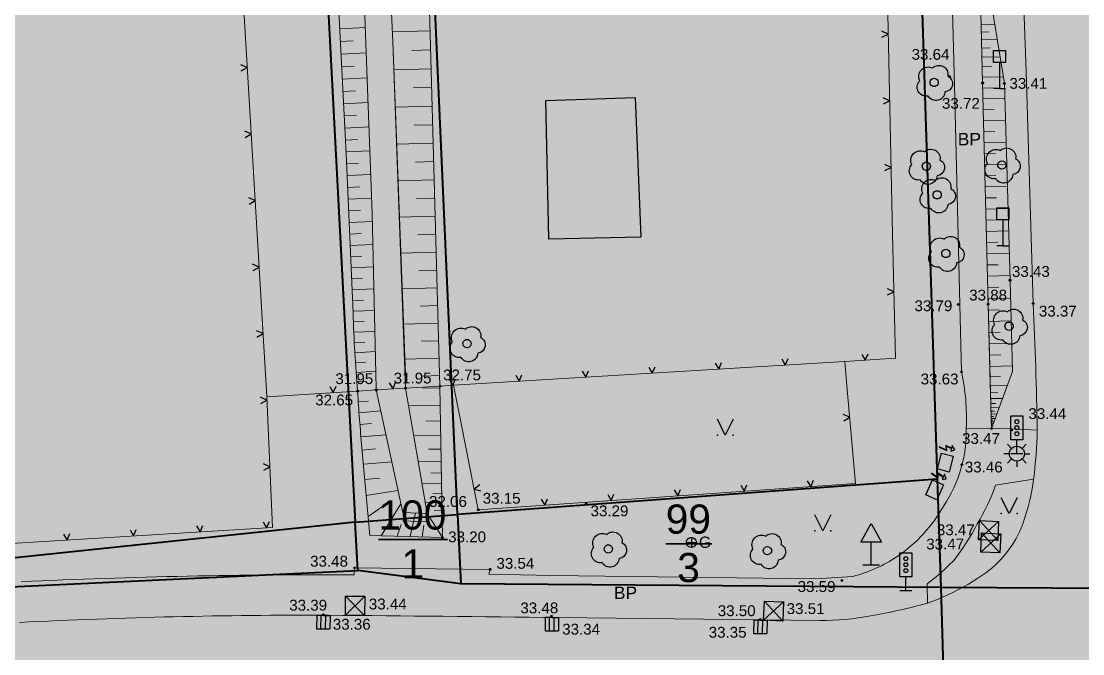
# Model space of a CAD drawing. Header units: metres. Extents: x 363857 to 365179, y 5807840 to 5809004.
# Drawn here: x 364831.9 to 364895.6, y 5808053 to 5808091 of the extents above; entities that cross this region are included whole.
import ezdxf

# ---------------------------------------------------------------- set-up
doc = ezdxf.new("R2010")
doc.units = ezdxf.units.M
doc.header["$LTSCALE"] = 0.5
doc.linetypes.add('LF11.26', pattern=[0])
doc.linetypes.add('LF11.35', pattern=[0])
doc.layers.get('0').update_dxf_attribs({"color": 1, "linetype": 'CONTINUOUS'})
for name, color, linetype in [('Flurstücksgrenze', 5, 'CONTINUOUS'), ('Stk.Abwasserentsorgung', 1, 'CONTINUOUS'), ('Stk.Befestigungsarten', 1, 'CONTINUOUS'), ('Stk.Beleuchtung', 1, 'CONTINUOUS'), ('Stk.Bordsteine', 1, 'CONTINUOUS'), ('Stk.Bäume', 1, 'CONTINUOUS'), ('Stk.Böschungen', 1, 'CONTINUOUS'), ('Stk.Einfriedungen', 1, 'CONTINUOUS'), ('Stk.Gasversorgung', 1, 'CONTINUOUS'), ('Stk.Gebäude', 202, 'CONTINUOUS'), ('Stk.Geländehöhen', 1, 'CONTINUOUS'), ('Stk.Gewässer', 1, 'CONTINUOUS'), ('Stk.Grünflächen', 1, 'CONTINUOUS'), ('Stk.Stadtmöbel', 1, 'CONTINUOUS'), ('Stk.Stromversorgung', 1, 'CONTINUOUS'), ('Stk.Topografie allgemein', 1, 'CONTINUOUS'), ('Stk.Ver- und Entsorgungsanlagen allgemein', 1, 'CONTINUOUS'), ('Stk.Verkehrsleiteinrichtungen', 1, 'CONTINUOUS')]:
    doc.layers.add(name, color=color, linetype=linetype)
doc.styles.add('Arial', font='Arial.ttf')
doc.styles.add('TA  11.0401.0000', font='Arial.ttf')

# ---------------------------------------------------------------- blocks, each defined once
blk = doc.blocks.new('S11..378')
at = {"color": 0, "lineweight": -2}
blk.add_lwpolyline([(-0.025, 0.05), (0, 0), (0.025, 0.05)], dxfattribs=at)
blk = doc.blocks.new('S11..12', base_point=(0, -0.15))
at = {"color": 0, "lineweight": -2}
for points in [[(0, -0.15), (0, 0.125), (-0.125, 0.125), (0, 0.35), (0.125, 0.125), (0, 0.125)], [(0.1, -0.15), (0, -0.15), (-0.1, -0.15)]]:
    blk.add_lwpolyline(points, dxfattribs=at)
blk = doc.blocks.new('Geländehöhe')
at = {"color": 0, "lineweight": -2}
for points in [[(0.0087, -0.005, -0.5773503), (-0.0087, -0.005, -0.5773503), (0, 0.01, -0.5773503)], [(0.0043, -0.0025, -0.5773503), (-0.0043, -0.0025, -0.5773503), (0, 0.005, -0.5773503)]]:
    blk.add_lwpolyline(points, format="xyb", close=True, dxfattribs=at)
blk = doc.blocks.new('S11..60')
at = {"color": 0, "lineweight": -2}
for points in [[(0.165, 0.075, -0.7675055), (0.13, -0.115, -0.7475991), (-0.075, -0.165, -0.7388858), (-0.175, 0.02, -0.7315501), (-0.02, 0.175, -0.7388858)], [(0.0433, -0.025, -0.5773503), (-0.0433, -0.025, -0.5773503), (0, 0.05, -0.5773503)]]:
    blk.add_lwpolyline(points, format="xyb", close=True, dxfattribs=at)
blk = doc.blocks.new('S11..146', base_point=(0, 0.25))
at = {"color": 0, "lineweight": -2}
blk.add_lwpolyline([(0.05, 0.35), (0, 0.25), (-0.05, 0.35)], dxfattribs=at)
for p in [(-0.05, 0.25), (0.05, 0.25)]:
    blk.add_point(p, dxfattribs=at)
blk = doc.blocks.new('S11..321', base_point=(0, -0.05))
at = {"color": 0, "lineweight": -2}
for points in [[(0, -0.05), (-0.05, -0.05), (-0.05, 0.05)], [(0.05, 0.05), (-0.05, 0.05)], [(-0.0175, 0.05), (-0.0175, -0.05)], [(0, -0.05), (0.05, -0.05), (0.05, 0.05)], [(0.0175, 0.05), (0.0175, -0.05)]]:
    blk.add_lwpolyline(points, dxfattribs=at)
blk = doc.blocks.new('S11..37')
at = {"color": 0, "lineweight": -2}
for points in [[(-0.06, 0.06), (0.06, 0.06), (0.06, -0.06), (-0.06, -0.06), (-0.06, 0.06), (0.06, -0.06)], [(0.06, 0.06), (-0.06, -0.06)]]:
    blk.add_lwpolyline(points, dxfattribs=at)
blk = doc.blocks.new('Gasschieber')
at = {"color": 0, "lineweight": -2}
blk.add_lwpolyline([(0.0346, -0.02, -0.57735), (-0.0346, -0.02, -0.57735), (0, 0.04, -0.57735)], format="xyb", close=True, dxfattribs=at)
for points in [[(-0.04, 0), (0.04, 0)], [(0, 0.04), (0, -0.04)]]:
    blk.add_lwpolyline(points, dxfattribs=at)
at = {"color": 0, "lineweight": -2, "insert": (0.0605, -0.0445), "char_height": 0.09, "attachment_point": 7, "line_spacing_factor": 0.84, "style": 'Arial'}
blk.add_mtext('G', dxfattribs=at)
blk = doc.blocks.new('S11..11', base_point=(0, -0.175))
at = {"color": 0, "lineweight": -2}
for points in [[(0, -0.175), (0, 0), (-0.075, 0), (-0.075, 0.3), (0.075, 0.3), (0.075, 0), (0, 0)], [(0.075, -0.175), (0, -0.175), (-0.075, -0.175)]]:
    blk.add_lwpolyline(points, dxfattribs=at)
for points in [[(0.0216, 0.2125, -0.5773503), (-0.0216, 0.2125, -0.5773503), (0, 0.25, -0.5773503)], [(0.0216, 0.1375, -0.5773503), (-0.0216, 0.1375, -0.5773503), (0, 0.175, -0.5773503)], [(0.0216, 0.0625, -0.5773503), (-0.0216, 0.0625, -0.5773503), (0, 0.1, -0.5773503)]]:
    blk.add_lwpolyline(points, format="xyb", close=True, dxfattribs=at)
blk = doc.blocks.new('Schaltschrank mit Blitz')
at = {"lineweight": -2}
blk.add_hatch(color=0, dxfattribs=at).paths.add_polyline_path([(0.3387, -0.045), (0.2746, -0.1092), (0.2292, -0.0454), (0.2809, -0.0446), (0.2999, 0.064), (0.2234, 0.0322), (0.2487, 0.1804), (0.2546, 0.1802), (0.2297, 0.0388), (0.2999, 0.0713), (0.3064, 0.0709), (0.2876, -0.0448)], flags=0)
at = {"color": 0, "lineweight": -2}
for points in [[(-0.15, 0.1125), (0.15, 0.1125), (0.15, -0.1125), (-0.15, -0.1125)], [(0.2546, 0.1802), (0.2487, 0.1804), (0.2234, 0.0322), (0.2999, 0.064), (0.2809, -0.0446), (0.2292, -0.0454), (0.2746, -0.1092), (0.3387, -0.045), (0.2876, -0.0448), (0.3064, 0.0709), (0.2999, 0.0713), (0.2297, 0.0388)]]:
    blk.add_lwpolyline(points, close=True, dxfattribs=at)
blk = doc.blocks.new('S11..124')
at = {"color": 0, "lineweight": -2}
for points in [[(0, 0.1), (0, 0.175)], [(-0.1, 0), (-0.175, 0)], [(-0.075, 0.075), (-0.125, 0.125)], [(0.075, 0.075), (0.125, 0.125)], [(0.1, 0), (0.175, 0)], [(-0.075, -0.075), (-0.125, -0.125)], [(0, -0.1), (0, -0.175)], [(0.075, -0.075), (0.125, -0.125)]]:
    blk.add_lwpolyline(points, dxfattribs=at)
blk.add_lwpolyline([(0.0866, -0.05, -0.5773503), (-0.0866, -0.05, -0.5773503), (0, 0.1, -0.5773503)], format="xyb", close=True, dxfattribs=at)
blk = doc.blocks.new('S11..14', base_point=(0, -0.325))
at = {"color": 0, "lineweight": -2}
blk.add_lwpolyline([(0, 0), (-0.075, 0), (-0.075, 0.15), (0.075, 0.15), (0.075, 0)], close=True, dxfattribs=at)
for points in [[(0, 0), (0, -0.325), (0.075, -0.325)], [(0, -0.325), (-0.075, -0.325)]]:
    blk.add_lwpolyline(points, dxfattribs=at)

msp = doc.modelspace()

# ---------------------------------------------------------------- hatches: boundary and pattern name
at = {"layer": 'Stk.Befestigungsarten', "lineweight": 18}
for points in [[(364899.5785, 5808116.3464), (364900.5466, 5808092.9277), (364901.0526, 5808076.1702, 0.0351452), (364901.4402, 5808072.732, 0.041384), (364902.5078, 5808068.8022), (364892.8625, 5808066.4653, 0.008134), (364892.618, 5808074.06), (364896.648, 5808078.39), (364896.293, 5808095.26), (364896.11, 5808102.108), (364896.06, 5808109.159), (364895.755, 5808120.779), (364895.232, 5808127.815), (364891.064, 5808127.52), (364889.2926, 5808190.4137), (364897.263, 5808187.0591), (364897.8785, 5808173.6299), (364898.2826, 5808165.7396)], [(364891.064, 5808127.52), (364895.232, 5808127.815), (364895.755, 5808120.779), (364896.06, 5808109.159), (364896.11, 5808102.108), (364896.293, 5808095.26), (364896.648, 5808078.39), (364892.618, 5808074.06), (364892.205, 5808087.991), (364891.976, 5808093.955), (364891.951, 5808096.205), (364891.925, 5808097.111), (364891.867, 5808099.132), (364891.806, 5808101.374), (364891.678, 5808106.063), (364891.359, 5808116.996), (364891.307, 5808119.029), (364891.138, 5808125.037), (364890.997, 5808125.033), (364891.087, 5808125.44)], [(364902.5302, 5808037.0465), (364902.7113, 5808033.0256), (364895.8554, 5808032.5246, 0.0152734), (364895.1162, 5808037.8326, 0.0982323), (364893.7001, 5808041.4446, 0.0963883), (364891.0718, 5808044.2004, 0.0736375), (364888.9515, 5808045.1803, 0.0773662), (364882.4249, 5808045.9704, -0.0016827), (364875.7579, 5808046.0425, -0.0133003), (364864.064, 5808046.2997, -0.0177684), (364857.3893, 5808047.105, -0.0022156), (364850.4932, 5808048.0077), (364850.3269, 5808055.3587, -0.0007806), (364864.0838, 5808055.2214), (364879.8113, 5808055.0345, 0.0454992), (364882.8814, 5808055.3273, 0.0225152), (364886.2748, 5808056.0799, 0.0658839), (364889.5882, 5808057.7745, 0.1446616), (364891.8911, 5808060.5817, 0.0638273), (364892.6474, 5808063.5191, 0.0245199), (364892.8625, 5808066.4653), (364902.5078, 5808068.8022, 0.0788679), (364903.5836, 5808066.2571, 0.0594365), (364904.9863, 5808064.5337, 0.0608083), (364906.7989, 5808063.1622, 0.0811985), (364909.5654, 5808062.1552, 0.0791764), (364912.3392, 5808062.1551), (364916.5622, 5808063.0554), (364916.7005, 5808050.5539), (364914.2003, 5808049.574, 0.0168746), (364909.7005, 5808047.632, 0.036291), (364907.5858, 5808046.2544, 0.048729), (364905.1027, 5808043.9535, 0.0402167), (364903.4465, 5808041.7008, 0.083443), (364902.491, 5808038.7857, 0.0003226)], [(364836.2471, 5808049.1296, 0.006731), (364828.794, 5808048.719), (364828.822, 5808048.886), (364828.929, 5808051.731), (364828.72, 5808054.607), (364828.732, 5808054.759, -0.0012024), (364831.7828, 5808054.9274, -0.0135552), (364850.3269, 5808055.3587), (364850.4932, 5808048.0077, 0.0425845)]]:
    msp.add_hatch(color=9, dxfattribs=at).paths.add_polyline_path(points, flags=0)
at = {"layer": 'Stk.Befestigungsarten', "lineweight": 18, "true_color": 0xcdcfbc}
for points in [[(364889.297, 5808099.134), (364889.368, 5808096.618), (364889.586, 5808087.298), (364889.911, 5808074.031), (364890.025, 5808070.004), (364890.12, 5808066.562), (364888.603, 5808066.583, 0.0643648), (364888.314, 5808069.969), (364888.223, 5808074.013), (364887.893, 5808087.141), (364887.566, 5808100.081), (364889.2611, 5808100.122)], [(364892.8625, 5808066.4653, -0.0245199), (364892.6474, 5808063.5191), (364890.3667, 5808063.1735, -0.0507652), (364889.2657, 5808060.8538, -0.0523223), (364887.8286, 5808058.632, -0.0416793), (364886.2467, 5808057.2358), (364886.2748, 5808056.0799, -0.0225152), (364882.8814, 5808055.3273, -0.0454992), (364879.8113, 5808055.0345), (364864.0838, 5808055.2214, 0.0007806), (364850.3269, 5808055.3587), (364851.8601, 5808057.7871), (364851.8813, 5808058.2015), (364860.0327, 5808058.1122), (364859.9458, 5808057.8286), (364863.7464, 5808057.7379), (364879.5801, 5808057.5448), (364881.8005, 5808057.6898, 0.0809625), (364884.4548, 5808058.8792, 0.1160291), (364887.249, 5808061.934, 0.1546342), (364888.603, 5808066.583), (364890.12, 5808066.562), (364891.312, 5808066.547)], [(364802.3823, 5808054.9428, -0.0193621), (364831.8832, 5808057.3678, -0.0130448), (364851.8601, 5808057.7871), (364850.3269, 5808055.3587, 0.0135552), (364831.7828, 5808054.9274, 0.0012024), (364828.732, 5808054.759), (364828.696, 5808054.912), (364817.46, 5808054.043), (364802.603, 5808052.556), (364788.815, 5808050.683), (364782.16, 5808049.562), (364782.7952, 5808052.0998), (364791.2232, 5808053.3708)]]:
    msp.add_hatch(color=9, dxfattribs=at).paths.add_polyline_path(points, flags=0)
at = {"layer": 'Stk.Gebäude', "lineweight": 18, "true_color": 0xffffff}
msp.add_hatch(color=7, dxfattribs=at).paths.add_polyline_path([(364869.07, 5808078.05), (364863.55, 5808077.92), (364863.37, 5808086.25), (364868.73, 5808086.42)], flags=0)
at = {"layer": 'Stk.Gebäude', "lineweight": 18, "true_color": 0xb3b3b3}
msp.add_hatch(color=253, dxfattribs=at).paths.add_polyline_path([(364869.07, 5808078.05), (364863.55, 5808077.92), (364863.37, 5808086.25), (364868.73, 5808086.42)], flags=0)
at = {"layer": 'Stk.Gewässer', "lineweight": 18, "true_color": 0xe3ffff}
for points in [[(364853.1771, 5808068.9816), (364852.9554, 5808079.4445), (364851.7211, 5808112.6871), (364850.4575, 5808147.5066), (364849.1959, 5808179.6379), (364848.806, 5808190.2134), (364850.0673, 5808189.9997), (364850.4777, 5808178.5213), (364851.0344, 5808162.9243, -0.0094032), (364851.4292, 5808155.5522), (364852.8407, 5808120.8418), (364854.1785, 5808089.7753), (364854.9509, 5808069.7883), (364854.9481, 5808068.9824), (364853.1947, 5808068.8754)], [(364854.7809, 5808061.5222), (364853.1947, 5808068.8754), (364854.9481, 5808068.9824), (364856.2446, 5808061.4704)]]:
    msp.add_hatch(color=7, dxfattribs=at).paths.add_polyline_path(points, flags=0)
at = {"layer": 'Stk.Grünflächen', "lineweight": 18, "true_color": 0xe0ffd9}
for points in [[(364787.9804, 5808060.1506), (364783.7944, 5808066.0078), (364783.6743, 5808128.3227), (364775.14, 5808141.991), (364765.749, 5808156.696), (364801.498, 5808181.759), (364815.089, 5808191.211), (364827.72, 5808200.009), (364838.177, 5808210.511), (364846.6192, 5808068.4743), (364846.9628, 5808060.6251), (364793.6193, 5808057.3629)], [(364853.1771, 5808068.9816), (364853.1947, 5808068.8754), (364852.0727, 5808068.807), (364846.6192, 5808068.4743), (364838.177, 5808210.511), (364848.806, 5808190.2134), (364849.1959, 5808179.6379), (364850.4575, 5808147.5066), (364851.7211, 5808112.6871), (364852.9554, 5808079.4445)], [(364850.4777, 5808178.5213), (364850.0673, 5808189.9997), (364853.8652, 5808182.4473), (364854.6952, 5808153.1861), (364857.83, 5808069.1582), (364857.0157, 5808069.1085), (364854.9481, 5808068.9824), (364854.9509, 5808069.7883), (364854.1785, 5808089.7753), (364852.8407, 5808120.8418), (364851.4292, 5808155.5522, 0.0094032), (364851.0344, 5808162.9243)], [(364854.6952, 5808153.1861), (364883.1013, 5808154.3923), (364883.1362, 5808143.8955), (364883.331, 5808123.286), (364883.393, 5808119.696), (364883.7939, 5808095.9397), (364884.1727, 5808078.235), (364884.3494, 5808070.776), (364881.3064, 5808070.5904), (364857.83, 5808069.1582)], [(364883.7939, 5808095.9397), (364884.268, 5808100.017), (364887.566, 5808100.081), (364887.893, 5808087.141), (364888.223, 5808074.013), (364888.314, 5808069.969, -0.0643648), (364888.603, 5808066.583), (364884.3494, 5808070.776), (364884.1727, 5808078.235)], [(364891.312, 5808066.547), (364890.12, 5808066.562), (364890.025, 5808070.004), (364889.911, 5808074.031), (364889.586, 5808087.298), (364889.368, 5808096.618), (364889.297, 5808099.134), (364891.514, 5808099.205), (364891.512, 5808099.086), (364891.764, 5808097.087), (364891.6841, 5808097.0819), (364891.753, 5808096.198), (364891.951, 5808096.205), (364891.976, 5808093.955), (364892.205, 5808087.991), (364892.618, 5808074.06, -0.008134), (364892.8625, 5808066.4653)], [(364881.8005, 5808057.6898), (364879.5801, 5808057.5448), (364863.7464, 5808057.7379), (364859.9458, 5808057.8286), (364860.0327, 5808058.1122), (364851.8813, 5808058.2015), (364854.7809, 5808061.5222), (364856.2446, 5808061.4704), (364854.9481, 5808068.9824), (364857.0157, 5808069.1085), (364857.83, 5808069.1582), (364858.2874, 5808066.857), (364859.3155, 5808061.6852), (364881.963, 5808063.2593), (364881.4577, 5808068.9008), (364881.3064, 5808070.5904), (364884.3494, 5808070.776), (364888.603, 5808066.583, -0.1546342), (364887.249, 5808061.934, -0.1160291), (364884.4548, 5808058.8792, -0.0809625)], [(364857.83, 5808069.1582), (364881.3064, 5808070.5904), (364881.4577, 5808068.9008), (364881.963, 5808063.2593), (364859.3155, 5808061.6852), (364858.2874, 5808066.857)], [(364854.7809, 5808061.5222), (364851.8813, 5808058.2015), (364851.8601, 5808057.7871, 0.0130448), (364831.8832, 5808057.3678, 0.0193621), (364802.3823, 5808054.9428), (364791.2232, 5808053.3708), (364787.9804, 5808060.1506), (364793.6193, 5808057.3629), (364846.9628, 5808060.6251), (364846.6192, 5808068.4743), (364852.0727, 5808068.807), (364853.1947, 5808068.8754)], [(364889.5882, 5808057.7745, -0.0658839), (364886.2748, 5808056.0799), (364886.2467, 5808057.2358, 0.0416793), (364887.8286, 5808058.632, 0.0523223), (364889.2657, 5808060.8538, 0.0507652), (364890.3667, 5808063.1735), (364892.6474, 5808063.5191, -0.0638273), (364891.8911, 5808060.5817, -0.1446616)]]:
    msp.add_hatch(color=254, dxfattribs=at).paths.add_polyline_path(points, flags=0)

# ---------------------------------------------------------------- linework, layer by layer
at = {"layer": 'Flurstücksgrenze', "color": 7, "linetype": 'Continuous', "lineweight": 40}
for p, q in [((364848.475, 5808126.642), (364851.93, 5808060.953)), ((364886.865, 5808063.519), (364887.075, 5808057.025)), ((364851.93, 5808060.953), (364802.261, 5808055.707)), ((364802.261, 5808055.707), (364852.085, 5808058.054)), ((364887.075, 5808057.025), (364858.258, 5808057.238)), ((364887.075, 5808057.025), (364887.324, 5808048.031)), ((364908.049, 5808056.902), (364887.075, 5808057.025))]:
    msp.add_line(p, q, dxfattribs=at)
at = {"layer": 'Flurstücksgrenze', "color": 7, "linetype": 'Continuous', "lineweight": 35}
for p, q in [((364853.3262, 5808059.9), (364857.4738, 5808059.9)), ((364870.5635, 5808059.651), (364873.3285, 5808059.651))]:
    msp.add_line(p, q, dxfattribs=at)
at = {"layer": 'Flurstücksgrenze', "color": 7, "linetype": 'Continuous', "lineweight": 40}
for points in [[(364854.988, 5808130.886), (364884.662, 5808131.999), (364886.865, 5808063.519), (364858.075, 5808061.406), (364854.988, 5808130.886)], [(364851.93, 5808060.953), (364858.075, 5808061.406), (364858.258, 5808057.238), (364852.085, 5808058.054), (364851.93, 5808060.953)]]:
    msp.add_lwpolyline(points, close=True, dxfattribs=at)
at = {"layer": 'Stk.Bordsteine', "color": 7, "linetype": 'Continuous', "lineweight": 18}
msp.add_line((364879.8113, 5808055.0345, 33.377), (364864.0838, 5808055.2214), dxfattribs=at)
for points in [[(364892.6474, 5808063.5191, 33.444), (364892.6007, 5808063.1844, 33.4468), (364892.5445, 5808062.8512, 33.4496), (364892.4789, 5808062.5197, 33.4523), (364892.404, 5808062.1902, 33.4551), (364892.3197, 5808061.8629, 33.4579), (364892.2262, 5808061.5382, 33.4607), (364892.1236, 5808061.2162, 33.4634), (364892.0118, 5808060.8973, 33.4662), (364891.8911, 5808060.5817, 33.469), (364891.7978, 5808060.3714, 33.4666), (364891.697, 5808060.1646, 33.4642), (364891.5888, 5808059.9615, 33.4619), (364891.4734, 5808059.7625, 33.4595), (364891.3509, 5808059.5677, 33.4571), (364891.2215, 5808059.3775, 33.4548), (364891.0854, 5808059.192, 33.4524), (364890.9427, 5808059.0115, 33.45), (364890.7936, 5808058.8363, 33.4476), (364890.6383, 5808058.6665, 33.4452), (364890.477, 5808058.5025, 33.4429), (364890.31, 5808058.3443, 33.4405), (364890.1373, 5808058.1922, 33.4381), (364889.9593, 5808058.0464, 33.4358), (364889.7762, 5808057.9071, 33.4334), (364889.5882, 5808057.7745, 33.431)], [(364889.5882, 5808057.7745, 33.431), (364889.3067, 5808057.5851, 33.4284), (364889.0208, 5808057.4024, 33.4257), (364888.7305, 5808057.2266, 33.4231), (364888.4362, 5808057.0579, 33.4205), (364888.1379, 5808056.8962, 33.4178), (364887.8358, 5808056.7417, 33.4152), (364887.5301, 5808056.5945, 33.4125), (364887.221, 5808056.4546, 33.4099), (364886.9086, 5808056.3222, 33.4073), (364886.5932, 5808056.1972, 33.4046), (364886.2748, 5808056.0799, 33.402)]]:
    msp.add_polyline3d(points, dxfattribs=at)
for centre, radius, start, end in [((364862.7342, 5808067.184), 30.1369, 353.015073, 358.633499), ((364876.2257, 5808093.3636, 33.392), 38.6142, 279.925238, 285.084458), ((364849.0079, 5807713.1949), 342.1663, 89.779133, 92.885565), ((364813.2306, 5803649.2032), 4406.3117, 89.3387353, 89.5176273), ((364879.7409, 5808072.015, 33.38), 16.9806, 270.237678, 280.658141)]:
    msp.add_arc(centre, radius, start, end, dxfattribs=at)
at = {"layer": 'Stk.Böschungen', "color": 7, "linetype": 'Continuous', "lineweight": 18}
for p, q in [((364857.0157, 5808069.1085, 32.746), (364854.6952, 5808153.1861)), ((364854.1785, 5808089.7753), (364852.8407, 5808120.8418)), ((364849.8368, 5808112.7612), (364851.3924, 5808083.0526)), ((364851.7211, 5808112.6871), (364852.9554, 5808079.4445)), ((364890.891, 5808087.263, 33.408), (364889.368, 5808096.618, 33.609)), ((364889.368, 5808096.618, 33.609), (364889.586, 5808087.298, 33.715)), ((364854.9481, 5808068.9824, 31.946), (364854.1785, 5808089.7753)), ((364889.586, 5808087.298, 33.715), (364889.911, 5808074.031, 33.876)), ((364890.891, 5808087.263, 33.408), (364891.228, 5808075.454, 33.429)), ((364851.3924, 5808083.0526), (364851.8022, 5808073.4917)), ((364852.9554, 5808079.4445), (364853.1771, 5808068.9816)), ((364891.228, 5808075.454, 33.429), (364891.38, 5808069.981, 33.406)), ((364889.911, 5808074.031, 33.876), (364890.12, 5808066.562, 33.472)), ((364891.38, 5808069.981, 33.406), (364890.12, 5808066.562, 33.472)), ((364853.1771, 5808068.9816), (364853.1947, 5808068.8754, 31.946)), ((364853.1947, 5808068.8754, 31.946), (364854.7809, 5808061.5222, 32.159)), ((364856.2446, 5808061.4704, 32.06), (364854.9481, 5808068.9824, 31.946)), ((364857.1611, 5808060.0205, 33.205), (364857.0157, 5808069.1085, 32.746)), ((364852.3314, 5808065.4143), (364852.8008, 5808060.1515, 33.427)), ((364854.7809, 5808061.5222, 32.159), (364856.2446, 5808061.4704, 32.06)), ((364852.8008, 5808060.1515, 33.427), (364857.1611, 5808060.0205, 33.205))]:
    msp.add_line(p, q, dxfattribs=at)
at = {"layer": 'Stk.Böschungen', "color": 7, "linetype": 'Continuous', "lineweight": 9}
for p, q in [((364851, 5808090.5467), (364852.5403, 5808090.6245)), ((364856.4275, 5808090.4199), (364854.1535, 5808090.3569)), ((364889.5043, 5808090.7906, 33.675), (364890.3136, 5808090.8099, 33.484)), ((364889.5145, 5808090.3557, 33.68), (364889.9493, 5808090.3661, 33.578)), ((364851.04, 5808089.7824), (364851.8044, 5808089.821)), ((364889.5254, 5808089.8885, 33.686), (364890.4599, 5808089.9107, 33.465)), ((364851.0797, 5808089.0239), (364852.5969, 5808089.1006)), ((364856.4589, 5808089.2829), (364855.329, 5808089.2516)), ((364889.5372, 5808089.3863, 33.691), (364890.0393, 5808089.3983, 33.573)), ((364851.1191, 5808088.2712), (364851.872, 5808088.3092)), ((364889.5498, 5808088.8467, 33.697), (364890.629, 5808088.8724, 33.443)), ((364856.4901, 5808088.153), (364854.2409, 5808088.0906)), ((364889.5633, 5808088.2668, 33.704), (364890.1432, 5808088.2807, 33.567)), ((364889.5779, 5808087.6437, 33.711), (364890.8242, 5808087.6734, 33.417)), ((364851.1583, 5808087.5241), (364852.6526, 5808087.5995)), ((364856.5211, 5808087.0284), (364855.4018, 5808086.9973)), ((364851.1971, 5808086.7826), (364851.9386, 5808086.8201)), ((364889.5935, 5808086.9915, 33.719), (364890.2457, 5808087.0071, 33.564)), ((364851.2356, 5808086.0467), (364852.7075, 5808086.1211)), ((364856.552, 5808085.909), (364854.3239, 5808085.8472)), ((364889.6095, 5808086.338, 33.727), (364890.9165, 5808086.3692, 33.41)), ((364851.2739, 5808085.3164), (364852.0042, 5808085.3533)), ((364889.6256, 5808085.6832, 33.735), (364890.2804, 5808085.6988, 33.573)), ((364851.3118, 5808084.5916), (364852.7616, 5808084.6648)), ((364856.5828, 5808084.795), (364855.4739, 5808084.7642)), ((364889.6416, 5808085.0271, 33.743), (364890.9539, 5808085.0584, 33.412)), ((364851.3495, 5808083.8723), (364852.0689, 5808083.9086)), ((364889.6577, 5808084.3696, 33.751), (364890.3152, 5808084.3853, 33.582)), ((364851.3869, 5808083.1583), (364852.8148, 5808083.2305)), ((364856.6134, 5808083.6861), (364854.4061, 5808083.6249)), ((364889.6739, 5808083.7108, 33.759), (364890.9915, 5808083.7423, 33.414)), ((364856.6438, 5808082.5825), (364855.5454, 5808082.5521)), ((364889.69, 5808083.0507, 33.767), (364890.3502, 5808083.0665, 33.591)), ((364851.4183, 5808082.4466), (364852.1298, 5808082.4826)), ((364889.7062, 5808082.3893, 33.775), (364891.0292, 5808082.4208, 33.417)), ((364851.4486, 5808081.7368), (364852.8676, 5808081.8085)), ((364856.6741, 5808081.4841), (364854.4876, 5808081.4234)), ((364889.7225, 5808081.7265, 33.783), (364890.3853, 5808081.7423, 33.6)), ((364851.4788, 5808081.029), (364852.1864, 5808081.0648)), ((364889.7388, 5808081.0623, 33.791), (364891.067, 5808081.094, 33.419)), ((364851.509, 5808080.3232), (364852.9201, 5808080.3945)), ((364856.7043, 5808080.3908), (364855.6162, 5808080.3607)), ((364889.7551, 5808080.3969, 33.799), (364890.4205, 5808080.4144, 33.609)), ((364851.5391, 5808079.6193), (364852.2427, 5808079.6549)), ((364889.7714, 5808079.73, 33.807), (364891.105, 5808079.7652, 33.421)), ((364851.5689, 5808078.9211), (364852.9652, 5808078.9815)), ((364856.7343, 5808079.3027), (364854.5683, 5808079.2426)), ((364889.7878, 5808079.0619, 33.815), (364890.4559, 5808079.0795, 33.619)), ((364851.5984, 5808078.2304), (364852.2891, 5808078.2602)), ((364856.7642, 5808078.2197), (364855.6863, 5808078.1898)), ((364889.8042, 5808078.3923, 33.823), (364891.1431, 5808078.4276, 33.424)), ((364851.6276, 5808077.547), (364852.9944, 5808077.6061)), ((364889.8206, 5808077.7215, 33.831), (364890.4914, 5808077.7391, 33.628)), ((364851.6565, 5808076.8709), (364852.3326, 5808076.9001)), ((364856.794, 5808077.1418), (364854.6483, 5808077.0823)), ((364889.8371, 5808077.0492, 33.839), (364891.1815, 5808077.0846, 33.426)), ((364851.6851, 5808076.202), (364853.0229, 5808076.2598)), ((364889.8536, 5808076.3756, 33.848), (364890.5271, 5808076.3934, 33.637)), ((364851.7133, 5808075.5402), (364852.3751, 5808075.5688)), ((364856.8236, 5808076.069), (364855.7558, 5808076.0393)), ((364889.8701, 5808075.7007, 33.856), (364891.2199, 5808075.7362, 33.428)), ((364851.7413, 5808074.8854), (364853.0508, 5808074.942)), ((364856.8531, 5808075.0011), (364854.7275, 5808074.9422)), ((364889.8867, 5808075.0245, 33.864), (364890.5628, 5808075.0423, 33.646)), ((364889.9033, 5808074.3472, 33.872), (364891.2577, 5808074.3829, 33.424)), ((364851.769, 5808074.2376), (364852.4168, 5808074.2656)), ((364851.7964, 5808073.5967), (364853.0781, 5808073.6521)), ((364856.8824, 5808073.9384), (364855.8246, 5808073.909)), ((364889.9211, 5808073.6695, 33.856), (364890.5988, 5808073.6874, 33.639)), ((364889.9401, 5808072.9919, 33.82), (364891.2954, 5808073.0276, 33.419)), ((364851.8234, 5808072.9626), (364852.4575, 5808072.99)), ((364851.8502, 5808072.3353), (364853.1049, 5808072.3895)), ((364856.9116, 5808072.8806), (364854.806, 5808072.8222)), ((364851.8768, 5808071.7141), (364852.4972, 5808071.7536)), ((364856.9406, 5808071.8278), (364855.8928, 5808071.7987)), ((364889.959, 5808072.3143, 33.783), (364890.6366, 5808072.3322, 33.6)), ((364851.9157, 5808071.1068), (364853.1304, 5808071.1841)), ((364889.978, 5808071.6368, 33.746), (364891.333, 5808071.6725, 33.413)), ((364851.9562, 5808070.5135), (364852.5496, 5808070.5513)), ((364856.9696, 5808070.7799), (364854.8837, 5808070.7221)), ((364889.997, 5808070.9594, 33.71), (364890.6744, 5808070.9773, 33.56)), ((364851.9958, 5808069.9339), (364853.1554, 5808070.0078)), ((364890.0159, 5808070.2821, 33.673), (364891.3706, 5808070.3178, 33.407)), ((364852.0344, 5808069.3676), (364852.6009, 5808069.4037)), ((364856.9984, 5808069.737), (364855.9603, 5808069.7082)), ((364890.0333, 5808069.6616, 33.64), (364890.6538, 5808069.6779, 33.526)), ((364852.0727, 5808068.807), (364853.1947, 5808068.8754)), ((364852.0727, 5808068.807), (364853.1947, 5808068.8754)), ((364857.0157, 5808069.1085, 32.746), (364854.9481, 5808068.9824, 31.946)), ((364857.0157, 5808069.1085), (364854.9481, 5808068.9824)), ((364857.0173, 5808069.0085, 32.751), (364855.9833, 5808068.992, 32.349)), ((364890.0477, 5808069.1446, 33.612), (364891.0818, 5808069.1718, 33.422)), ((364890.0598, 5808068.7138, 33.588), (364890.4906, 5808068.7252, 33.509)), ((364852.1124, 5808068.1668), (364852.7212, 5808068.2074)), ((364857.0338, 5808067.9745, 32.803), (364855.1273, 5808067.944, 31.962)), ((364890.0698, 5808068.3549, 33.569), (364890.7877, 5808068.3738, 33.437)), ((364890.0782, 5808068.0558, 33.553), (364890.3773, 5808068.0637, 33.498)), ((364852.1572, 5808067.5122), (364853.4645, 5808067.6246)), ((364890.0852, 5808067.8067, 33.539), (364890.5835, 5808067.8198, 33.448)), ((364890.091, 5808067.5991, 33.528), (364890.2986, 5808067.6045, 33.49)), ((364890.0958, 5808067.4261, 33.519), (364890.4418, 5808067.4352, 33.455)), ((364890.0999, 5808067.282, 33.511), (364890.244, 5808067.2857, 33.484)), ((364852.2123, 5808066.8109), (364852.9132, 5808066.8712)), ((364857.0491, 5808067.0212, 32.851), (364856.1703, 5808067.0072, 32.414)), ((364890.1032, 5808067.1619, 33.504), (364890.3434, 5808067.1682, 33.46)), ((364890.106, 5808067.0618, 33.499), (364890.2061, 5808067.0644, 33.481)), ((364890.1088, 5808066.9618, 33.494), (364890.2689, 5808066.9661, 33.464)), ((364890.1116, 5808066.8619, 33.488), (364890.1716, 5808066.8635, 33.477)), ((364890.1144, 5808066.7619, 33.483), (364890.1945, 5808066.764, 33.468)), ((364890.1172, 5808066.662, 33.477), (364890.1372, 5808066.6625, 33.474)), ((364852.2784, 5808066.0635), (364853.7736, 5808066.192)), ((364857.0632, 5808066.1424, 32.896), (364855.4427, 5808066.1165, 31.989)), ((364852.3488, 5808065.2662), (364853.1463, 5808065.3348)), ((364857.0761, 5808065.3322, 32.937), (364856.3292, 5808065.3203, 32.469)), ((364852.424, 5808064.4158), (364854.1252, 5808064.562)), ((364857.0881, 5808064.5853, 32.974), (364855.7108, 5808064.5632, 32.013)), ((364852.5041, 5808063.5087), (364853.4114, 5808063.5867)), ((364857.0991, 5808063.8966, 33.009), (364856.4642, 5808063.8865, 32.516)), ((364852.5891, 5808062.5472), (364854.4959, 5808062.8435)), ((364857.1092, 5808063.2618, 33.041), (364855.9387, 5808063.243, 32.033)), ((364857.1186, 5808062.6765, 33.071), (364856.579, 5808062.6678, 32.556)), ((364852.6999, 5808061.2937), (364853.6295, 5808061.9221)), ((364853.4843, 5808060.131), (364854.6691, 5808062.0404)), ((364857.1272, 5808062.1369, 33.098), (364856.1323, 5808062.121, 32.05)), ((364857.1352, 5808061.6394, 33.123), (364856.6766, 5808061.6321, 32.59)), ((364855.222, 5808060.0788), (364855.5512, 5808061.4949)), ((364857.1611, 5808060.0205), (364856.2446, 5808061.4704)), ((364857.1611, 5808060.0205, 33.205), (364856.2446, 5808061.4704, 32.06)), ((364854.4466, 5808060.1021), (364854.6804, 5808060.8098)), ((364855.9567, 5808060.0567), (364856.0567, 5808060.7651))]:
    msp.add_line(p, q, dxfattribs=at)
at = {"layer": 'Stk.Böschungen', "color": 7, "linetype": 'Continuous', "lineweight": 18}
for centre, start, end in [((364941.4195, 5808076.3161), 181.805178, 184.804129), ((364941.5882, 5808073.9265), 183.273261, 185.447692)]:
    msp.add_arc(centre, 89.6618, start, end, dxfattribs=at)
at = {"layer": 'Stk.Einfriedungen', "color": 7, "linetype": 'LF11.26', "lineweight": 18}
for p, q in [((364884.1727, 5808078.235, 33.643), (364883.7939, 5808095.9397)), ((364884.3494, 5808070.776, 33.502), (364884.1727, 5808078.235, 33.643)), ((364857.83, 5808069.1582), (364881.3064, 5808070.5904)), ((364881.3064, 5808070.5904), (364884.3494, 5808070.776, 33.502)), ((364881.4577, 5808068.9008, 33.42), (364881.3064, 5808070.5904)), ((364846.6192, 5808068.4743, 33.207), (364852.0727, 5808068.807, 32.646)), ((364852.0727, 5808068.807, 32.646), (364853.1947, 5808068.8754, 31.946)), ((364853.1947, 5808068.8754, 31.946), (364854.9481, 5808068.9824, 31.946)), ((364854.9481, 5808068.9824, 31.946), (364857.0157, 5808069.1085, 32.746)), ((364857.0157, 5808069.1085, 32.746), (364857.83, 5808069.1582)), ((364857.83, 5808069.1582), (364858.2874, 5808066.857, 33.022)), ((364881.963, 5808063.2593, 33.613), (364881.4577, 5808068.9008, 33.42)), ((364858.2874, 5808066.857, 33.022), (364859.3155, 5808061.6852, 33.153)), ((364859.3155, 5808061.6852, 33.153), (364881.963, 5808063.2593, 33.613))]:
    msp.add_line(p, q, dxfattribs=at)
at = {"layer": 'Stk.Einfriedungen', "color": 7, "linetype": 'Continuous', "lineweight": 18}
msp.add_line((364856.2269, 5808060.9707, 32.06), (364854.7632, 5808061.0225, 32.159), dxfattribs=at)
at = {"layer": 'Stk.Einfriedungen', "color": 7, "linetype": 'LF11.35', "lineweight": 18}
msp.add_line((364856.2446, 5808061.4704, 32.06), (364854.7809, 5808061.5222, 32.159), dxfattribs=at)
at = {"layer": 'Stk.Einfriedungen', "color": 7, "linetype": 'LF11.26', "lineweight": 18}
msp.add_lwpolyline([(364787.9804, 5808060.1506), (364783.7944, 5808066.0078), (364783.6743, 5808128.3227), (364775.14, 5808141.991), (364765.749, 5808156.696), (364801.498, 5808181.759), (364815.089, 5808191.211), (364827.72, 5808200.009), (364838.177, 5808210.511), (364846.6192, 5808068.4743), (364846.9628, 5808060.6251), (364793.6193, 5808057.3629), (364787.9804, 5808060.1506)], close=True, dxfattribs=at)
at = {"layer": 'Stk.Gebäude', "color": 7, "linetype": 'Continuous', "lineweight": 25}
msp.add_lwpolyline([(364869.07, 5808078.05), (364863.55, 5808077.92), (364863.37, 5808086.25), (364868.73, 5808086.42), (364869.07, 5808078.05)], close=True, dxfattribs=at)
at = {"layer": 'Stk.Topografie allgemein', "color": 7, "linetype": 'Continuous', "lineweight": 9}
for p, q in [((364852.8407, 5808120.8418), (364854.1785, 5808089.7753)), ((364852.9554, 5808079.4445), (364851.7211, 5808112.6871)), ((364887.566, 5808100.081, 33.586), (364887.893, 5808087.141, 33.681)), ((364889.586, 5808087.298, 33.715), (364889.368, 5808096.618, 33.609)), ((364892.205, 5808087.991, 33.501), (364891.976, 5808093.955, 33.556)), ((364854.1785, 5808089.7753), (364854.9509, 5808069.7883)), ((364892.618, 5808074.06, 33.373), (364892.205, 5808087.991, 33.501)), ((364887.893, 5808087.141, 33.681), (364888.223, 5808074.013, 33.852)), ((364889.911, 5808074.031, 33.876), (364889.586, 5808087.298, 33.715)), ((364853.1771, 5808068.9816), (364852.9554, 5808079.4445)), ((364888.223, 5808074.013, 33.852), (364888.314, 5808069.969, 33.63)), ((364890.025, 5808070.004, 33.641), (364889.911, 5808074.031, 33.876)), ((364890.025, 5808070.004, 33.641), (364890.12, 5808066.562, 33.472)), ((364854.9509, 5808069.7883), (364854.9481, 5808068.9824, 31.946)), ((364853.1947, 5808068.8754, 31.946), (364853.1771, 5808068.9816)), ((364854.7809, 5808061.5222, 32.159), (364853.1947, 5808068.8754, 31.946)), ((364854.9481, 5808068.9824, 31.946), (364856.2446, 5808061.4704, 32.06)), ((364890.12, 5808066.562, 33.472), (364888.603, 5808066.583, 33.462)), ((364891.312, 5808066.547), (364890.12, 5808066.562, 33.472)), ((364892.8625, 5808066.4653), (364891.312, 5808066.547)), ((364851.8601, 5808057.7871, 33.497), (364851.8813, 5808058.2015, 33.485)), ((364851.8813, 5808058.2015, 33.485), (364860.0327, 5808058.1122, 33.541)), ((364860.0327, 5808058.1122, 33.541), (364859.9458, 5808057.8286, 33.54)), ((364863.7464, 5808057.7379), (364859.9458, 5808057.8286, 33.54)), ((364879.5801, 5808057.5448), (364863.7464, 5808057.7379)), ((364881.8005, 5808057.6898), (364879.5801, 5808057.5448))]:
    msp.add_line(p, q, dxfattribs=at)
msp.add_polyline3d([(364886.2748, 5808056.0799, 33.402), (364886.2467, 5808057.2358, 33.435), (364886.5262, 5808057.4499, 33.4348), (364886.7996, 5808057.6717, 33.4347), (364887.0667, 5808057.9009, 33.4345), (364887.3274, 5808058.1375, 33.4343), (364887.5814, 5808058.3813, 33.4342), (364887.8286, 5808058.632, 33.434), (364888.0332, 5808058.8926, 33.4375), (364888.231, 5808059.1585, 33.441), (364888.4217, 5808059.4295, 33.4445), (364888.6053, 5808059.7053, 33.448), (364888.7816, 5808059.9859, 33.4515), (364888.9505, 5808060.2709, 33.455), (364889.1119, 5808060.5603, 33.4585), (364889.2657, 5808060.8538, 33.462), (364889.4288, 5808061.1309, 33.4618), (364889.5847, 5808061.412, 33.4615), (364889.7336, 5808061.697, 33.4612), (364889.8751, 5808061.9857, 33.461), (364890.0092, 5808062.2779, 33.4608), (364890.136, 5808062.5734, 33.4605), (364890.2551, 5808062.872, 33.4602), (364890.3667, 5808063.1735, 33.46), (364892.6474, 5808063.5191, 33.444)], dxfattribs=at)
for centre, radius, start, end in [((364659.3306, 5808062.7484), 233.5615, 0.91185, 2.77598), ((364875.3614, 5808067.1581, 33.546), 13.2541, 357.512963, 12.243966), ((364880.5896, 5808066.3952, 33.475), 8.0156, 326.181491, 1.342559), ((364879.3585, 5808066.346, 33.509), 9.0402, 304.314325, 330.787863), ((364879.479, 5808066.4268), 9.0402, 284.879854, 303.394718), ((364849.9061, 5807674.7901, 33.597), 383.002, 89.707682, 92.697155)]:
    msp.add_arc(centre, radius, start, end, dxfattribs=at)

# ---------------------------------------------------------------- block references
at = {"layer": 'Stk.Abwasserentsorgung', "color": 7, "xscale": 8, "yscale": 8}
for p, rotation in [((364850.0178, 5808055.35, 33.359), 179.54), ((364863.738, 5808055.2206, 33.341), 179.374), ((364876.2494, 5808055.0653, 33.354), 179.213)]:
    msp.add_blockref('S11..321', p, dxfattribs=dict(at, rotation=rotation))
at = {"layer": 'Stk.Beleuchtung', "color": 7, "xscale": 4.5, "yscale": 4.5}
msp.add_blockref('S11..124', (364891.6385, 5808065.0539, 33.471), dxfattribs=at)
at = {"layer": 'Stk.Bäume', "color": 7, "xscale": 4.95, "yscale": 4.95}
for p in [(364886.679, 5808087.331, 33.744), (364886.206, 5808082.301, 33.666), (364890.745, 5808082.375, 33.545), (364886.857, 5808080.584, 33.528), (364887.375, 5808077.068, 33.726), (364891.171, 5808072.701, 33.692), (364858.6382, 5808071.656), (364867.1199, 5808059.3368, 33.396), (364876.6667, 5808059.2346, 33.387)]:
    msp.add_blockref('S11..60', p, dxfattribs=at)
at = {"layer": 'Stk.Einfriedungen', "color": 7, "xscale": 7.5, "yscale": 7.5}
for p, rotation in [((364883.916, 5808090.2323), 91.226), ((364845.445, 5808088.2302), 93.401), ((364884.0016, 5808086.2332), 91.226), ((364845.6823, 5808084.2373), 93.401), ((364884.0871, 5808082.2341), 91.226), ((364845.9196, 5808080.2443), 93.401), ((364846.157, 5808076.2514), 93.401), ((364884.2547, 5808074.7749, 33.578), 91.357), ((364846.3943, 5808072.2584), 93.401), ((364873.7503, 5808070.1294), 3.491000000000001), ((364877.7429, 5808070.373), 3.491000000000001), ((364882.5442, 5808070.6659), 3.49), ((364865.7651, 5808069.6423), 3.491000000000001), ((364869.7577, 5808069.8859), 3.491000000000001), ((364854.1836, 5808068.9357, 31.946), 3.492), ((364857.78, 5808069.1551), 3.493), ((364861.7726, 5808069.3987), 3.491000000000001), ((364850.6118, 5808068.7179, 32.796), 3.491000000000001), ((364846.6284, 5808068.2653), 92.50700000000002), ((364881.6062, 5808067.2434, 33.477), 95.118), ((364846.8033, 5808064.2691), 92.50700000000002), ((364879.2674, 5808063.0719, 33.558), 3.976), ((364859.0673, 5808062.9338, 33.121), 281.2429999999999), ((364871.2866, 5808062.5172, 33.396), 3.976), ((364875.277, 5808062.7946, 33.477), 3.976), ((364863.3059, 5808061.9626, 33.234), 3.976), ((364867.2962, 5808062.2399, 33.315), 3.976), ((364846.611, 5808060.6036), 3.5), ((364838.6259, 5808060.1153), 3.5), ((364842.6184, 5808060.3594), 3.5), ((364834.6333, 5808059.8711), 3.5)]:
    msp.add_blockref('S11..378', p, dxfattribs=dict(at, rotation=rotation))
at = {"layer": 'Stk.Gasversorgung', "color": 7, "xscale": 7.5, "yscale": 7.5}
msp.add_blockref('Gasschieber', (364872.1023, 5808059.7293, 33.558), dxfattribs=at)
at = {"layer": 'Stk.Geländehöhen', "color": 7, "xscale": 5, "yscale": 5}
for p in [(364887.6, 5808087.68, 33.641), (364889.586, 5808087.298, 33.715), (364890.891, 5808087.263, 33.408), (364891.228, 5808075.454, 33.429), (364888.116, 5808074.007, 33.791), (364889.911, 5808074.031, 33.876), (364892.618, 5808074.06, 33.373), (364888.314, 5808069.969, 33.63), (364852.0727, 5808068.807, 32.646), (364853.1947, 5808068.8754, 31.946), (364854.9481, 5808068.9824, 31.946), (364857.0157, 5808069.1085, 32.746), (364890.12, 5808066.562, 33.472), (364891.311, 5808066.478, 33.435), (364888.341, 5808064.399, 33.46), (364859.3155, 5808061.6852, 33.153), (364865.7893, 5808062.0688, 33.29), (364856.2446, 5808061.4704, 32.06), (364857.1611, 5808060.0205, 33.205), (364851.8813, 5808058.2015, 33.485), (364860.0327, 5808058.1122, 33.541), (364881.1322, 5808057.4442, 33.591), (364850.0183, 5808055.387, 33.391), (364863.7074, 5808055.3039, 33.478), (364876.2339, 5808055.103, 33.496)]:
    msp.add_blockref('Geländehöhe', p, dxfattribs=at)
at = {"layer": 'Stk.Grünflächen', "color": 7, "xscale": 9.53, "yscale": 9.53}
for p in [(364874.1407, 5808066.1683), (364891.1839, 5808061.4602), (364879.995, 5808060.4286)]:
    msp.add_blockref('S11..146', p, dxfattribs=at)
at = {"layer": 'Stk.Stadtmöbel', "color": 7, "xscale": 4.8, "yscale": 4.8}
for p in [(364890.603, 5808086.975, 33.528), (364890.79, 5808077.524, 33.58)]:
    msp.add_blockref('S11..14', p, dxfattribs=at)
at = {"layer": 'Stk.Stromversorgung', "color": 7, "xscale": 3.25, "yscale": 3.25}
for p, rotation in [((364887.3495, 5808064.5176, 33.573), 75.58000000000001), ((364886.7083, 5808062.8832, 33.196), 65.503)]:
    msp.add_blockref('Schaltschrank mit Blitz', p, dxfattribs=dict(at, rotation=rotation))
at = {"layer": 'Stk.Ver- und Entsorgungsanlagen allgemein', "color": 7, "xscale": 9.6, "yscale": 9.6}
for p, rotation in [((364889.9459, 5808060.4393, 33.469), 357.622), ((364890.0722, 5808059.6966, 33.466), 357.622), ((364851.9241, 5808055.9323, 33.437), 359.497), ((364877.0403, 5808055.6058, 33.51), 357.622)]:
    msp.add_blockref('S11..37', p, dxfattribs=dict(at, rotation=rotation))
at = {"layer": 'Stk.Verkehrsleiteinrichtungen', "color": 7}
for name, p, xscale, yscale in [('S11..11', (364891.6385, 5808065.0539, 33.471), 4.8, 4.8), ('S11..12', (364882.8994, 5808058.3696), 5, 5), ('S11..11', (364884.9812, 5808056.8341, 33.466), 4.8, 4.8)]:
    msp.add_blockref(name, p, dxfattribs=dict(at, xscale=xscale, yscale=yscale))

# ---------------------------------------------------------------- texts
at = {"layer": 'Flurstücksgrenze', "color": 7, "lineweight": 35, "char_height": 1.75, "attachment_point": 7, "line_spacing_factor": 0.84, "style": 'TA  11.0401.0000'}
for s, insert in [('100', (364853.3262, 5808060.4775)), ('99', (364870.5635, 5808060.2285)), ('1', (364854.7088, 5808057.5725)), ('3', (364871.2548, 5808057.3235))]:
    msp.add_mtext(s, dxfattribs=dict(at, insert=insert))
at = {"layer": 'Stk.Befestigungsarten', "color": 7, "lineweight": 18, "char_height": 0.75, "attachment_point": 7, "line_spacing_factor": 0.84, "style": 'TA  11.0401.0000'}
for insert in [(364888.0922, 5808083.5522), (364867.4506, 5808056.3305)]:
    msp.add_mtext('BP', dxfattribs=dict(at, insert=insert))
at = {"layer": 'Stk.Geländehöhen', "color": 7, "lineweight": 18, "char_height": 0.65, "attachment_point": 7, "line_spacing_factor": 0.84, "style": 'TA  11.0401.0000'}
for s, insert in [('33.64', (364885.322, 5808088.6787, 33.641)), ('33.41', (364891.1958, 5808086.938, 33.408)), ('33.72', (364887.1448, 5808085.7379, 33.715)), ('33.43', (364891.3447, 5808075.6515, 33.429)), ('33.88', (364888.7783, 5808074.2362, 33.876)), ('33.79', (364885.4954, 5808073.5954, 33.791)), ('33.37', (364892.9612, 5808073.2739, 33.373)), ('31.95', (364850.7397, 5808069.221)), ('31.95', (364854.2366, 5808069.2563)), ('32.75', (364857.204, 5808069.4445)), ('33.63', (364885.8665, 5808069.2005, 33.63)), ('32.65', (364849.5294, 5808067.9401)), ('33.44', (364892.3336, 5808067.1225, 33.435)), ('33.47', (364888.3518, 5808065.6308, 33.472)), ('33.46', (364888.5157, 5808063.9181, 33.46)), ('32.06', (364856.3602, 5808061.8523, 32.06)), ('33.15', (364859.5814, 5808062.0443, 33.153)), ('33.29', (364866.0532, 5808061.2872)), ('33.20', (364857.5082, 5808059.7283, 33.205)), ('33.47', (364886.8392, 5808060.15)), ('33.47', (364886.2007, 5808059.2959)), ('33.48', (364849.2221, 5808058.2664, 33.485)), ('33.54', (364860.4048, 5808058.1376, 33.541)), ('33.59', (364878.4816, 5808056.7484, 33.591)), ('33.39', (364847.9695, 5808055.6279)), ('33.44', (364852.7461, 5808055.6988, 33.437)), ('33.48', (364861.8431, 5808055.4644)), ('33.50', (364873.6881, 5808055.2972)), ('33.51', (364877.8245, 5808055.4226, 33.51)), ('33.36', (364850.5842, 5808054.4845)), ('33.34', (364864.35, 5808054.19)), ('33.35', (364873.145, 5808054.002))]:
    msp.add_mtext(s, dxfattribs=dict(at, insert=insert))

doc.saveas('drawing.dxf')
